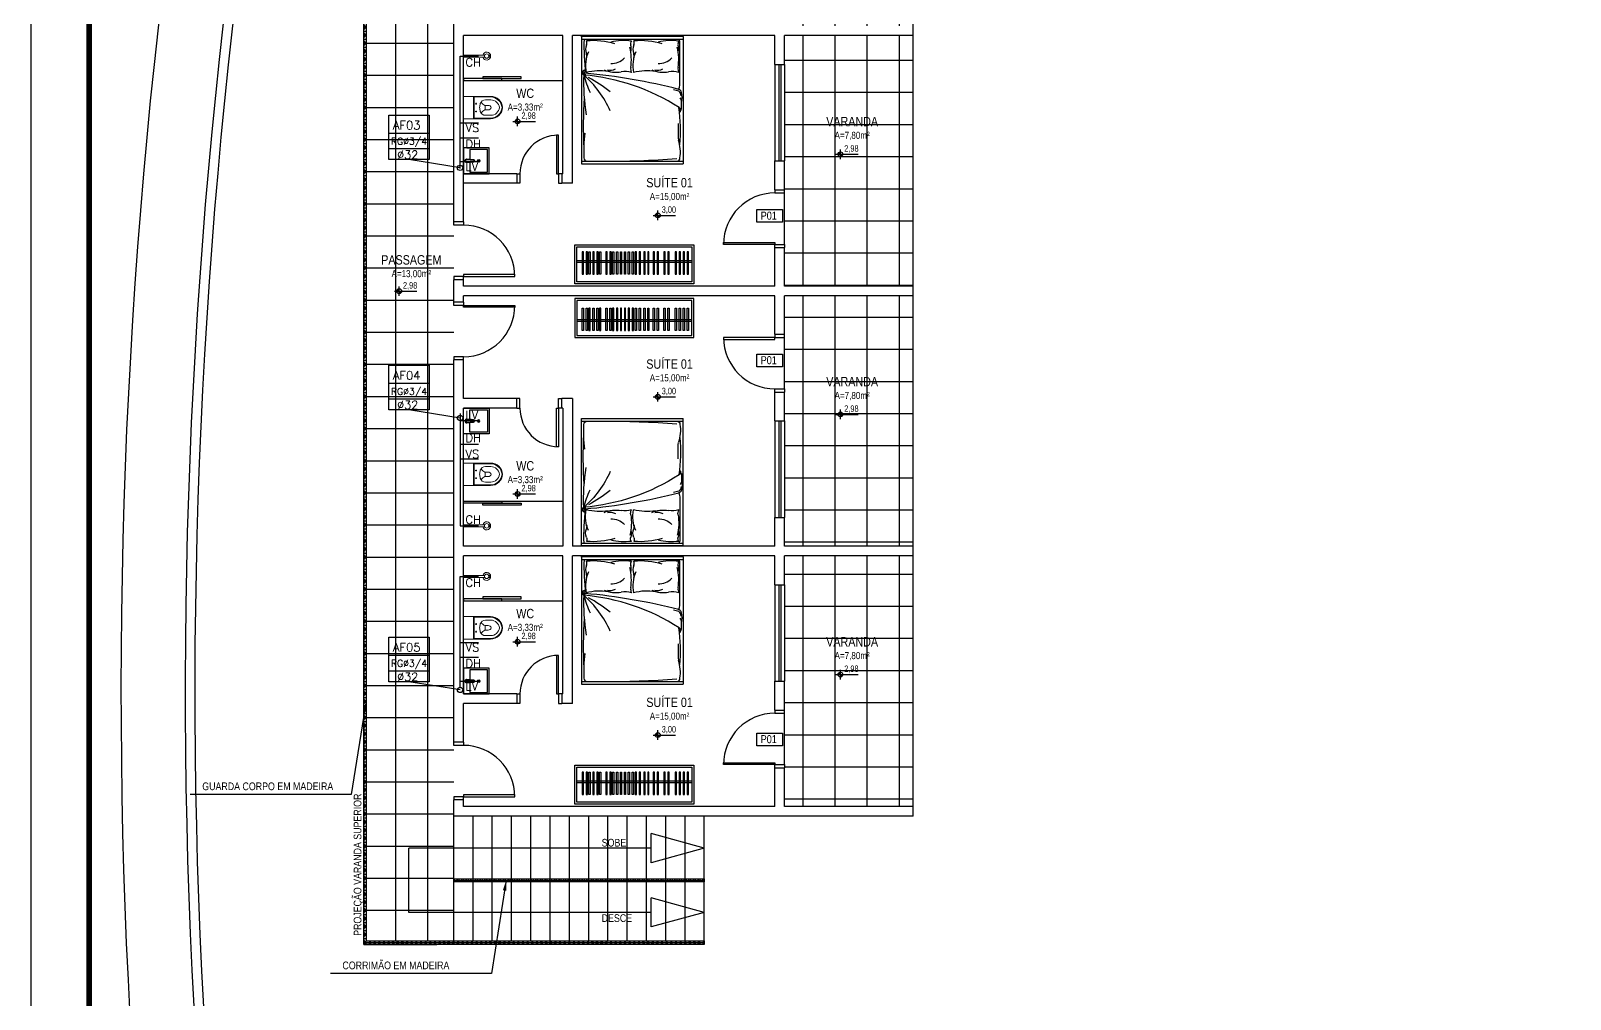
# Model space of a CAD drawing. Header units: millimetres. Extents: x 4156 to 4603, y 996 to 1078.
# Drawn here: x 4306.19 to 4332.55, y 1041.47 to 1058.05 of the extents above; entities that cross this region are included whole.
import ezdxf
from ezdxf.enums import TextEntityAlignment as Align

# ---------------------------------------------------------------- set-up
doc = ezdxf.new("R2010")
doc.units = ezdxf.units.MM
doc.header["$LTSCALE"] = 20
for name, pattern in [('DASHDOT', [1, 0.5, -0.25, 0, -0.25]), ('HIDDEN', [0.375, 0.25, -0.125]), ('HIDDEN2', [0.1875, 0.125, -0.0625])]:
    doc.linetypes.add(name, pattern=pattern)
for name, color, linetype in [('-HIDRO', 8, 'Continuous'), ('AF', 5, 'Continuous'), ('ARREDI_attrezzature', 175, 'Continuous'), ('COTA', 7, 'Continuous'), ('E-txt-g', 3, 'Continuous'), ('MOB', 251, 'Continuous'), ('P2', 1, 'Continuous'), ('Prumadas_L', 1, 'Continuous'), ('Prumadas_Q', 3, 'Continuous'), ('Prumadas_T', 2, 'Continuous')]:
    doc.layers.add(name, color=color, linetype=linetype)
doc.layers.add('E-Lay-9', color=9, linetype='Continuous', lineweight=9)
doc.layers.add('E-Txt-W', color=7, linetype='Continuous', lineweight=20)
doc.styles.add('F2', font='ARIALN.TTF')
doc.styles.add('REG60', font='romans.shx', dxfattribs={"width": 0.8, "height": 0.15})
doc.styles.add('REG80', font='romans.shx', dxfattribs={"width": 0.8, "height": 0.2})
doc.styles.add('ROMANS', font='romans__.ttf', dxfattribs={"height": 0.1})
doc.styles.get("Standard").update_dxf_attribs({"font": 'arial.ttf'})
doc.dimstyles.get("Standard").update_dxf_attribs({"dimtxt": 0.18, "dimasz": 0.18, "dimexe": 0.18, "dimexo": 0.0625, "dimgap": 0.09, "dimtad": 0, "dimtih": 1, "dimtoh": 1, "dimdec": 4, "dimzin": 0, "dimdsep": 46, "dimtxsty": 'Standard', "dimcen": 0.09, "dimadec": 0, "dimazin": 0, "dimtfac": 1, "dimtdec": 4, "dimtofl": 0, "dimtmove": 0, "dimatfit": 3, "dimfxl": 1, "dimtolj": 1, "dimtzin": 0, "dimarcsym": 0})
pattern_1 = [(0, (1842.39324, 700.33921), (0, 0.06875), []), (60, (1842.39324, 700.33921), (-0.0595392465, 0.034375), []), (120, (1842.39324, 700.33921), (-0.0595392465, -0.034375), [])]

# ---------------------------------------------------------------- blocks, each defined once
blk = doc.blocks.new('TXT-AMB75')
at = {"layer": 'E-txt-g', "style": 'REG80', "width": 0.8, "flags": 8}
blk.add_attdef('TXT', text='', height=0.2, dxfattribs=at).set_placement((0.005, 0.296), align=Align.CENTER)
at = {"layer": 'E-Txt-W', "style": 'REG60', "width": 0.8, "flags": 8}
blk.add_attdef('TXT', text='', height=0.15, dxfattribs=at).set_placement((0.005, 0.027), align=Align.CENTER)
blk = doc.blocks.new('NV')
at = {"color": 4, "linetype": 'ByBlock', "ltscale": 0.5}
for p, q in [((-1.414, -0.142), (-1.414, 0.107)), ((-1.539, -0.018), (-0.953, -0.018))]:
    blk.add_line(p, q, dxfattribs=at)
at = {"color": 4, "ltscale": 2.5}
blk.add_circle((-1.414, -0.018), 0.0622, dxfattribs=at)
at = {"color": 4}
for points in [[(-1.414, -0.018), (-1.458, 0.026), (-1.476, -0.018), (-1.472, 0.006)], [(-1.414, -0.018), (-1.414, 0.045), (-1.458, 0.026), (-1.438, 0.04)], [(-1.414, -0.018), (-1.352, -0.018), (-1.37, -0.062), (-1.357, -0.041)], [(-1.414, -0.018), (-1.37, -0.062), (-1.414, -0.08), (-1.39, -0.075)]]:
    blk.add_solid(points, dxfattribs=at)
at = {"layer": 'E-Txt-W', "color": 4, "ltscale": 2.5, "style": 'F2'}
blk.add_attdef('COTAPISO', (-1.306, 0.073), '', height=0.15, dxfattribs=at)
blk = doc.blocks.new('vaso-s')
at = {"layer": 'E-Lay-9', "color": 8}
for p, q in [((0, 0.17), (0, 0)), ((0.426, 0.175), (0.005, 0.175)), ((0.16, 0.17), (0.16, 0.17)), ((0.16, 0.17), (0.16, 0)), ((0.426, 0.165), (0.165, 0.165)), ((0.17, 0), (0.17, 0.16)), ((0.213, 0.06), (0.189, 0.06)), ((0.201, 0.048), (0.201, 0.072)), ((0.341, 0.035), (0.341, 0)), ((0.391, 0.035), (0.341, 0.035)), ((0.431, 0.12), (0.346, 0.12)), ((0, -0.17), (0, 0)), ((0.426, -0.175), (0.005, -0.175)), ((0.16, -0.17), (0.16, 0)), ((0.16, -0.17), (0.16, -0.17)), ((0.426, -0.165), (0.165, -0.165)), ((0.17, 0), (0.17, -0.16)), ((0.213, -0.06), (0.189, -0.06)), ((0.201, -0.048), (0.201, -0.072)), ((0.341, -0.035), (0.341, 0)), ((0.391, -0.035), (0.341, -0.035)), ((0.431, -0.12), (0.346, -0.12))]:
    blk.add_line(p, q, dxfattribs=at)
for centre in [(0.201, 0.06), (0.201, -0.06)]:
    blk.add_circle(centre, 0.005, dxfattribs=at)
for centre, radius, start, end in [((0.005, 0.17), 0.005, 90, 180), ((0.155, 0.17), 0.005, 0, 90), ((0.165, 0.17), 0.00495, 180, 270), ((0.165, 0.16), 0.00495, 0, 90), ((0.518, -0.015), 0.262, 163.0355, 176.7233), ((0.346, 0.038), 0.0825, 90, 163.0355), ((0.375, 0.136), 0.107, 206.9395, 250.9647), ((0.391, -0.015), 0.05, 17.4576, 90), ((0.426, -0.015), 0.19, 4.5281, 90), ((0.426, -0.015), 0.18, 4.7802, 90), ((0.431, -0.015), 0.135, 6.3794, 90), ((0.005, -0.17), 0.005, 180, 270), ((0.155, -0.17), 0.005, 270, 0), ((0.165, -0.17), 0.00495, 90, 180), ((0.165, -0.16), 0.00495, 270, 0), ((0.518, 0.015), 0.262, 183.2767, 196.9645), ((0.346, -0.038), 0.0825, 196.9645, 270), ((0.375, -0.136), 0.107, 109.0353, 153.0605), ((0.391, 0.015), 0.05, 270, 342.5424), ((0.426, 0.015), 0.19, 270, 355.4719), ((0.426, 0.015), 0.18, 270, 355.2198), ((0.431, 0.015), 0.135, 270, 353.6206)]:
    blk.add_arc(centre, radius, start, end, dxfattribs=at)
blk = doc.blocks.new('Chuveiro')
at = {"layer": 'E-Lay-9', "color": 8}
for p, q in [((-0.031, 0.016), (-0.36, 0.016)), ((0.051, 0.016), (0.031, 0.016)), ((0.051, 0.016), (0.051, -0.016)), ((-0.031, -0.016), (-0.36, -0.016)), ((0.051, -0.016), (0.031, -0.016))]:
    blk.add_line(p, q, dxfattribs=at)
blk.add_circle((0, 0), 0.0348, dxfattribs=at)
for centre, radius, start, end in [((0, 0), 0.0624, 194.4775, 165.5225), ((0.009, 0), 0.0444, 339.4266, 20.5734)]:
    blk.add_arc(centre, radius, start, end, dxfattribs=at)
blk = doc.blocks.new('CUBA QUADRADA-flat-4-flat-1')
at = {"layer": 'MOB'}
blk.add_lwpolyline([(0, -0.2), (0.4, -0.2), (0.4, 0.2), (0, 0.2)], close=True, dxfattribs=at)
for points in [[(0.155, -0.02), (0.055, -0.03, -1), (0.055, 0.03), (0.155, 0.02, -1)], [(0.155, -0.01), (0.055, -0.02, -1), (0.055, 0.02), (0.155, 0.01, -1)]]:
    blk.add_lwpolyline(points, format="xyb", close=True, dxfattribs=at)
blk.add_lwpolyline([(0.1, -0.025), (0.1, -0.175), (0.375, -0.175), (0.375, 0.175), (0.1, 0.175), (0.1, 0.025)], dxfattribs=at)
for radius in [0.02, 0.0125]:
    blk.add_circle((0.238, 0), radius, dxfattribs=at)
blk = doc.blocks.new('cama')
at = {"layer": 'ARREDI_attrezzature', "color": 8}
for p, q in [((0.866, 1.046), (-0.717, 1.046)), ((-0.717, 1.046), (-0.717, -0.936)), ((-0.717, 1.003), (0.866, 1.003)), ((0.816, 0.355), (0.816, 0.964)), ((0.866, 1.046), (0.866, -0.936)), ((0.841, -0.062), (0.841, 0.035)), ((0.838, -0.079), (0.816, -0.138)), ((-0.717, -0.893), (0.866, -0.893)), ((-0.717, -0.936), (0.866, -0.936))]:
    blk.add_line(p, q, dxfattribs=at)
for centre, radius, start, end in [((2.638, 0.909), 3.316, 178.3703, 187.5322), ((-0.714, 0.948), 0.0814, 335.7877, 21.7124), ((-0.533, -0.18), 1.162, 73.2017, 95.199), ((-0.053, 0.101), 0.883, 82.5099, 103.5732), ((0.126, 0.931), 0.0789, 144.3788, 195.1988), ((0.023, 0.948), 0.0814, 335.7877, 21.7124), ((0.204, -0.18), 1.162, 73.2017, 95.199), ((0.684, 0.101), 0.883, 82.5099, 103.5732), ((0.864, 0.931), 0.0789, 144.3788, 195.1988), ((0.767, 0.964), 0.0494, 360, 53.1301), ((-0.15, 0.598), 0.504, 155.118, 192.9862), ((-0.487, 0.846), 0.167, 155.7877, 202.8808), ((-0.719, 0.748), 0.0848, 339.0161, 22.8808), ((-0.698, 0.692), 0.758, 350.3711, 14.26), ((-0.161, 0.853), 0.218, 347.312, 15.1988), ((0.25, 0.846), 0.167, 155.7877, 202.8808), ((0.587, 0.598), 0.504, 155.118, 192.9862), ((0.018, 0.748), 0.0848, 339.0161, 22.8808), ((0.04, 0.692), 0.758, 350.3711, 14.26), ((0.577, 0.853), 0.218, 347.312, 15.1988), ((-0.662, 0.484), 0.0409, 81.6091, 243.9382), ((-0.659, 0.496), 0.0206, 81.2915, 258.1256), ((-0.438, -0.252), 0.765, 79.7638, 105.4497), ((-0.185, 0.936), 0.446, 246.6878, 281.1217), ((-0.264, 0.69), 0.167, 254.1407, 297.6985), ((-0.251, 0.918), 0.291, 267.8295, 315.0098), ((-0.042, 0.158), 0.345, 72.3598, 99.3926), ((0.175, 0.544), 0.127, 170.3711, 206.9649), ((0.299, -0.252), 0.765, 79.7638, 105.4497), ((0.553, 0.936), 0.446, 246.6878, 281.1217), ((0.473, 0.69), 0.167, 254.1407, 297.6985), ((0.486, 0.918), 0.291, 267.8295, 315.0098), ((0.695, 0.158), 0.345, 72.3598, 99.3926), ((0.913, 0.544), 0.127, 170.3711, 206.9649), ((-0.65, 0.494), 0.0409, 202.6052, 274.4989), ((2.279, 0.318), 2.962, 177.4941, 189.5094), ((-1.784, -0.799), 1.665, 24.3833, 48.4532), ((-0.948, -2.764), 3.222, 57.0954, 85.2363), ((0.652, 0.784), 1.374, 194.1894, 206.3096), ((-1.523, -8.875), 9.391, 75.6716, 84.7419), ((-1.581, -1.432), 2.082, 51.0376, 62.0856), ((0.189, 0.364), 0.628, 347.089, 359.2313), ((5.77, -0.354), 6.458, 176.0268, 182.9761), ((0.701, -0.017), 0.232, 65.0339, 86.464), ((0.774, 0.16), 0.0692, 12.8827, 78.3869), ((0.735, 0.116), 0.1, 4.6849, 50.5984), ((0.735, 0.028), 0.107, 356.6017, 37.7302), ((0.499, 0.097), 0.351, 346.9286, 12.8827), ((-2.114, -0.42), 2.938, 355.67, 7.068), ((0.777, -0.101), 0.0494, 339.7541, 59.4872), ((0.792, -0.062), 0.0494, 339.7541, 360), ((0.792, -0.062), 0.0494, 339.7541, 360), ((1.493, -0.726), 2.174, 172.9481, 183.1174), ((2.656, -0.41), 1.869, 176.8413, 184.7569), ((0.205, -0.754), 0.618, 351.6155, 17.787), ((-0.628, -0.844), 0.0494, 180, 270), ((-0.225, 10.54), 11.434, 269.1087, 274.9762), ((0.767, -0.844), 0.0494, 270, 360)]:
    blk.add_arc(centre, radius, start, end, dxfattribs=at)
at = {"layer": 'COTA', "color": 8, "linetype": 'Continuous'}
blk.add_line((0.874, 1.046), (-0.726, 1.046), dxfattribs=at)

msp = doc.modelspace()

# ---------------------------------------------------------------- hatches: boundary and pattern name
at = {"layer": '-HIDRO'}
h = msp.add_hatch(dxfattribs=at)
h.set_pattern_fill('NET3', color=256, scale=0.55, style=0)
h.set_pattern_definition(pattern_1)
edge = h.paths.add_edge_path()
edge.add_line((4317.726, 1042.466), (4317.726, 1042.404))
edge.add_line((4317.726, 1042.404), (4311.896, 1042.404))
edge.add_line((4311.896, 1042.404), (4311.896, 1066.824))
edge.add_line((4311.896, 1066.824), (4313.436, 1066.824))
edge.add_line((4313.436, 1066.824), (4313.436, 1066.78))
edge.add_line((4313.436, 1066.78), (4311.938, 1066.78))
edge.add_line((4311.938, 1066.78), (4311.938, 1042.466))
edge.add_line((4311.938, 1042.466), (4317.726, 1042.466))
edge.add_line((4317.726, 1042.466), (4317.726, 1042.404))
h = msp.add_hatch(dxfattribs=at)
h.set_pattern_fill('ANSI37,_O', color=256, scale=4.4, angle=45)
h.set_pattern_definition([(90, (1842.39324, 700.3392), (-0.55, 2e-16), []), (180, (1842.39324, 700.3392), (-2e-16, -0.55), [])])
h.paths.add_polyline_path([(4313.436, 1042.466), (4311.938, 1042.466), (4311.938, 1066.78), (4313.436, 1066.78)])
h = msp.add_hatch(dxfattribs=at)
h.set_pattern_fill('ANSI37,_O', color=256, scale=4.4, angle=45)
h.set_pattern_definition([(90, (1978.61603, 654.3969), (-0.55, 3e-16), []), (180, (1978.61603, 654.3969), (-3e-16, -0.55), [])])
h.paths.add_polyline_path([(4321.301, 1049.059), (4319.101, 1049.059), (4319.101, 1044.769), (4321.301, 1044.769)])
h.paths.add_polyline_path([(4321.301, 1053.514), (4319.101, 1053.514), (4319.101, 1049.224), (4321.301, 1049.224)])
h.paths.add_polyline_path([(4321.301, 1057.969), (4319.101, 1057.969), (4319.101, 1053.679), (4321.301, 1053.679)])
h.paths.add_polyline_path([(4321.301, 1062.424), (4319.101, 1062.424), (4319.101, 1058.134), (4321.301, 1058.134)])
h.paths.add_polyline_path([(4321.301, 1066.879), (4319.156, 1066.879), (4319.101, 1066.879), (4319.101, 1062.589), (4321.301, 1062.589)])
h = msp.add_hatch(dxfattribs=at)
h.set_pattern_fill('NET3', color=256, scale=0.55, style=0)
h.set_pattern_definition(pattern_1)
h.paths.add_polyline_path([(4313.436, 1043.527), (4317.726, 1043.527), (4317.726, 1043.478), (4313.436, 1043.478)])

# ---------------------------------------------------------------- linework, layer by layer
for p, q in [((4321.301, 1044.604), (4321.301, 1067.044)), ((4318.936, 1057.474), (4319.101, 1057.474)), ((4318.936, 1057.474), (4318.936, 1055.824)), ((4319.101, 1057.474), (4319.101, 1055.824)), ((4313.601, 1057.199), (4315.306, 1057.199)), ((4318.936, 1055.329), (4318.936, 1055.824)), ((4318.936, 1055.824), (4319.101, 1055.824)), ((4319.101, 1055.329), (4319.101, 1055.824)), ((4314.514, 1055.604), (4313.601, 1055.604)), ((4314.514, 1055.604), (4314.514, 1055.439)), ((4315.306, 1055.604), (4315.284, 1055.604)), ((4315.284, 1055.604), (4315.284, 1055.439)), ((4314.514, 1055.439), (4313.601, 1055.439)), ((4315.471, 1055.439), (4315.284, 1055.439)), ((4318.936, 1055.329), (4319.101, 1055.329)), ((4319.101, 1054.394), (4319.101, 1055.274)), ((4313.601, 1054.779), (4313.436, 1054.779)), ((4313.601, 1053.789), (4313.436, 1053.789)), ((4313.601, 1053.404), (4313.436, 1053.404)), ((4318.936, 1052.854), (4319.101, 1052.854)), ((4319.101, 1051.919), (4319.101, 1052.799)), ((4313.601, 1052.414), (4313.436, 1052.414)), ((4315.306, 1051.589), (4315.284, 1051.589)), ((4318.936, 1051.369), (4318.936, 1049.719)), ((4319.101, 1051.369), (4319.101, 1049.719)), ((4313.601, 1049.994), (4315.306, 1049.994)), ((4318.936, 1048.564), (4319.101, 1048.564)), ((4318.936, 1048.564), (4318.936, 1046.914)), ((4319.101, 1048.564), (4319.101, 1046.914)), ((4313.601, 1048.289), (4315.306, 1048.289)), ((4314.514, 1046.694), (4314.514, 1046.529)), ((4315.306, 1046.694), (4315.284, 1046.694)), ((4319.101, 1045.484), (4319.101, 1046.364)), ((4313.601, 1045.869), (4313.436, 1045.869)), ((4313.601, 1044.879), (4313.436, 1044.879)), ((4313.436, 1043.502), (4317.726, 1043.504)), ((4317.726, 1042.404), (4313.436, 1042.404))]:
    msp.add_line(p, q, dxfattribs=at)
at = {"layer": '-HIDRO', "linetype": 'HIDDEN', "ltscale": 0.25}
for p, q in [((4311.896, 1066.824), (4311.896, 1042.404)), ((4311.896, 1042.404), (4313.436, 1042.404))]:
    msp.add_line(p, q, dxfattribs=at)
at = {"layer": '-HIDRO', "linetype": 'Continuous'}
for p, q in [((4313.436, 1054.779), (4313.436, 1060.774)), ((4313.601, 1054.779), (4313.601, 1057.969)), ((4315.306, 1057.969), (4313.601, 1057.969)), ((4315.306, 1055.604), (4315.306, 1057.969)), ((4318.936, 1057.969), (4315.471, 1057.969)), ((4315.471, 1055.439), (4315.471, 1057.969)), ((4318.936, 1057.474), (4318.936, 1057.969)), ((4319.101, 1057.474), (4319.101, 1057.969)), ((4321.301, 1057.969), (4319.101, 1057.969)), ((4313.601, 1057.199), (4315.306, 1057.199)), ((4318.936, 1053.679), (4318.936, 1054.339)), ((4318.936, 1054.339), (4319.101, 1054.339)), ((4319.101, 1053.679), (4319.101, 1054.339)), ((4313.436, 1053.404), (4313.436, 1053.789)), ((4313.601, 1053.679), (4313.601, 1053.789)), ((4318.936, 1053.679), (4313.601, 1053.679)), ((4313.601, 1053.404), (4313.601, 1053.514)), ((4318.936, 1053.514), (4313.601, 1053.514)), ((4318.936, 1052.854), (4318.936, 1053.514)), ((4321.301, 1053.679), (4319.101, 1053.679)), ((4319.101, 1052.854), (4319.101, 1053.514)), ((4321.301, 1053.514), (4319.101, 1053.514)), ((4313.436, 1045.869), (4313.436, 1052.414)), ((4313.601, 1051.754), (4313.601, 1052.414)), ((4314.514, 1051.754), (4313.601, 1051.754)), ((4314.514, 1051.589), (4314.514, 1051.754)), ((4315.471, 1051.754), (4315.284, 1051.754)), ((4315.284, 1051.589), (4315.284, 1051.754)), ((4315.471, 1051.754), (4315.471, 1049.224)), ((4318.936, 1051.369), (4318.936, 1051.864)), ((4318.936, 1051.864), (4319.101, 1051.864)), ((4319.101, 1051.369), (4319.101, 1051.864)), ((4313.601, 1049.224), (4313.601, 1051.589)), ((4314.514, 1051.589), (4313.601, 1051.589)), ((4315.306, 1051.589), (4315.306, 1049.224)), ((4318.936, 1051.369), (4319.101, 1051.369)), ((4313.601, 1049.994), (4315.306, 1049.994)), ((4318.936, 1049.224), (4318.936, 1049.719)), ((4318.936, 1049.719), (4319.101, 1049.719)), ((4319.101, 1049.224), (4319.101, 1049.719)), ((4315.306, 1049.224), (4313.601, 1049.224)), ((4313.601, 1046.694), (4313.601, 1049.059)), ((4315.306, 1049.059), (4313.601, 1049.059)), ((4315.306, 1046.694), (4315.306, 1049.059)), ((4318.936, 1049.224), (4315.471, 1049.224)), ((4318.936, 1049.059), (4315.471, 1049.059)), ((4315.471, 1046.529), (4315.471, 1049.059)), ((4318.936, 1048.564), (4318.936, 1049.059)), ((4321.301, 1049.224), (4319.101, 1049.224)), ((4319.101, 1048.564), (4319.101, 1049.059)), ((4321.301, 1049.059), (4319.101, 1049.059)), ((4313.601, 1048.289), (4315.306, 1048.289)), ((4318.936, 1046.419), (4318.936, 1046.914)), ((4318.936, 1046.914), (4319.101, 1046.914)), ((4319.101, 1046.419), (4319.101, 1046.914)), ((4314.514, 1046.694), (4313.601, 1046.694)), ((4315.284, 1046.694), (4315.284, 1046.529)), ((4313.601, 1045.869), (4313.601, 1046.529)), ((4314.514, 1046.529), (4313.601, 1046.529)), ((4315.471, 1046.529), (4315.284, 1046.529)), ((4318.936, 1046.419), (4319.101, 1046.419)), ((4318.936, 1044.769), (4318.936, 1045.429)), ((4318.936, 1045.429), (4319.101, 1045.429)), ((4319.101, 1044.769), (4319.101, 1045.429)), ((4313.436, 1044.604), (4313.436, 1044.879)), ((4313.601, 1044.769), (4313.601, 1044.879)), ((4318.936, 1044.769), (4313.601, 1044.769)), ((4321.301, 1044.769), (4319.101, 1044.769)), ((4321.301, 1044.604), (4313.436, 1044.604)), ((4313.436, 1043.504), (4313.436, 1044.604)), ((4313.766, 1043.504), (4313.766, 1044.604)), ((4314.096, 1043.504), (4314.096, 1044.604)), ((4314.426, 1043.504), (4314.426, 1044.604)), ((4317.726, 1044.054), (4316.814, 1044.303)), ((4316.814, 1043.804), (4316.814, 1044.303)), ((4317.726, 1044.054), (4316.814, 1043.804)), ((4313.436, 1042.466), (4313.436, 1043.504)), ((4313.766, 1042.466), (4313.766, 1043.504)), ((4314.096, 1042.466), (4314.096, 1043.504)), ((4314.426, 1042.466), (4314.426, 1043.504)), ((4317.726, 1042.954), (4316.814, 1043.203)), ((4316.814, 1042.704), (4316.814, 1043.203)), ((4317.726, 1042.954), (4316.814, 1042.704))]:
    msp.add_line(p, q, dxfattribs=at)
at = {"layer": '-HIDRO', "linetype": 'HIDDEN'}
for p, q in [((4319.002, 1057.474), (4319.002, 1055.824)), ((4319.035, 1057.474), (4319.035, 1055.824)), ((4319.002, 1051.369), (4319.002, 1049.719)), ((4319.035, 1051.369), (4319.035, 1049.719)), ((4319.002, 1048.564), (4319.002, 1046.914)), ((4319.035, 1048.564), (4319.035, 1046.914))]:
    msp.add_line(p, q, dxfattribs=at)
at = {"layer": '-HIDRO', "ltscale": 0.5}
for p, q in [((4317.512, 1054.111), (4315.543, 1054.111)), ((4317.512, 1054.083), (4315.543, 1054.083)), ((4317.512, 1053.1), (4315.543, 1053.1)), ((4317.512, 1053.073), (4315.543, 1053.073)), ((4317.512, 1045.201), (4315.543, 1045.201)), ((4317.512, 1045.173), (4315.543, 1045.173))]:
    msp.add_line(p, q, dxfattribs=at)
at = {"layer": '-HIDRO', "linetype": 'HIDDEN2'}
for p, q in [((4314.756, 1043.504), (4314.756, 1044.604)), ((4315.086, 1043.504), (4315.086, 1044.604)), ((4315.416, 1043.504), (4315.416, 1044.604)), ((4315.746, 1043.504), (4315.746, 1044.604)), ((4316.076, 1043.504), (4316.076, 1044.604)), ((4316.406, 1043.504), (4316.406, 1044.604)), ((4316.736, 1043.504), (4316.736, 1044.604)), ((4317.066, 1043.504), (4317.066, 1044.604)), ((4317.396, 1043.504), (4317.396, 1044.604)), ((4317.726, 1043.441), (4317.726, 1044.604)), ((4314.756, 1042.466), (4314.756, 1043.504)), ((4315.086, 1042.466), (4315.086, 1043.504)), ((4315.416, 1042.466), (4315.416, 1043.504)), ((4315.746, 1042.466), (4315.746, 1043.504)), ((4316.076, 1042.466), (4316.076, 1043.504)), ((4316.406, 1042.466), (4316.406, 1043.504)), ((4316.736, 1042.466), (4316.736, 1043.504)), ((4317.066, 1042.466), (4317.066, 1043.504)), ((4317.396, 1042.466), (4317.396, 1043.504)), ((4317.726, 1042.404), (4317.726, 1043.504))]:
    msp.add_line(p, q, dxfattribs=at)
at = {"layer": '-HIDRO', "linetype": 'DASHDOT'}
for p, q in [((4316.814, 1044.054), (4312.666, 1044.054)), ((4312.666, 1042.954), (4312.666, 1044.054)), ((4316.814, 1042.954), (4312.666, 1042.954))]:
    msp.add_line(p, q, dxfattribs=at)
at = {"layer": '-HIDRO'}
for points in [[(4311.004, 1072.319, 0.099318), (4308.755, 1032.397, 0.188246), (4332.541, 999.889)], [(4312.141, 1072.319, 0.099873), (4309.835, 1032.617, 0.183533), (4332.356, 1001.32)], [(4312.267, 1072.154, 0.099477), (4309.996, 1032.65, 0.184298), (4332.601, 1001.353)]]:
    msp.add_lwpolyline(points, format="xyb", dxfattribs=at)
for points in [[(4317.726, 1042.466), (4317.726, 1042.404), (4311.896, 1042.404), (4311.896, 1066.824), (4313.436, 1066.824), (4313.436, 1066.78), (4311.938, 1066.78), (4311.938, 1042.466), (4317.726, 1042.466), (4317.726, 1042.404)], [(4314.514, 1055.604), (4314.569, 1055.604), (4314.569, 1055.439), (4314.514, 1055.439)], [(4315.284, 1055.604), (4315.229, 1055.604), (4315.229, 1055.439), (4315.284, 1055.439)], [(4318.936, 1055.329), (4318.936, 1055.274), (4319.101, 1055.274), (4319.101, 1055.329)], [(4313.601, 1054.779), (4313.601, 1054.724), (4313.436, 1054.724), (4313.436, 1054.779)], [(4318.936, 1054.339), (4318.936, 1054.394), (4319.101, 1054.394), (4319.101, 1054.339)], [(4313.601, 1053.789), (4313.601, 1053.844), (4313.436, 1053.844), (4313.436, 1053.789)], [(4313.601, 1053.404), (4313.601, 1053.349), (4313.436, 1053.349), (4313.436, 1053.404)], [(4318.936, 1052.854), (4318.936, 1052.799), (4319.101, 1052.799), (4319.101, 1052.854)], [(4313.601, 1052.414), (4313.601, 1052.469), (4313.436, 1052.469), (4313.436, 1052.414)], [(4318.936, 1051.864), (4318.936, 1051.919), (4319.101, 1051.919), (4319.101, 1051.864)], [(4314.514, 1051.589), (4314.569, 1051.589), (4314.569, 1051.754), (4314.514, 1051.754)], [(4315.284, 1051.589), (4315.229, 1051.589), (4315.229, 1051.754), (4315.284, 1051.754)], [(4314.514, 1046.694), (4314.569, 1046.694), (4314.569, 1046.529), (4314.514, 1046.529)], [(4315.284, 1046.694), (4315.229, 1046.694), (4315.229, 1046.529), (4315.284, 1046.529)], [(4318.936, 1046.419), (4318.936, 1046.364), (4319.101, 1046.364), (4319.101, 1046.419)], [(4313.601, 1045.869), (4313.601, 1045.814), (4313.436, 1045.814), (4313.436, 1045.869)], [(4318.936, 1045.429), (4318.936, 1045.484), (4319.101, 1045.484), (4319.101, 1045.429)], [(4313.601, 1044.879), (4313.601, 1044.934), (4313.436, 1044.934), (4313.436, 1044.879)]]:
    msp.add_lwpolyline(points, dxfattribs=at)
for points in [[(4313.601, 1057.199), (4314.261, 1057.199), (4314.261, 1057.232), (4313.601, 1057.232)], [(4313.931, 1057.232), (4314.591, 1057.232), (4314.591, 1057.265), (4313.931, 1057.265)], [(4315.229, 1055.604), (4315.229, 1056.264), (4315.196, 1056.264), (4315.196, 1055.604)], [(4318.627, 1054.988), (4319.067, 1054.988), (4319.067, 1054.774), (4318.627, 1054.774)], [(4317.545, 1053.718), (4315.51, 1053.718), (4315.51, 1054.383), (4317.545, 1054.383)], [(4317.512, 1053.751), (4315.543, 1053.751), (4315.543, 1054.35), (4317.512, 1054.35)], [(4318.936, 1054.394), (4318.056, 1054.394), (4318.056, 1054.427), (4318.936, 1054.427)], [(4313.601, 1053.844), (4314.481, 1053.844), (4314.481, 1053.877), (4313.601, 1053.877)], [(4317.545, 1053.465), (4315.51, 1053.465), (4315.51, 1052.801), (4317.545, 1052.801)], [(4313.601, 1053.349), (4314.481, 1053.349), (4314.481, 1053.316), (4313.601, 1053.316)], [(4317.512, 1053.432), (4315.543, 1053.432), (4315.543, 1052.834), (4317.512, 1052.834)], [(4318.936, 1052.799), (4318.056, 1052.799), (4318.056, 1052.766), (4318.936, 1052.766)], [(4318.627, 1052.513), (4319.067, 1052.513), (4319.067, 1052.299), (4318.627, 1052.299)], [(4315.229, 1051.589), (4315.229, 1050.929), (4315.196, 1050.929), (4315.196, 1051.589)], [(4313.601, 1049.994), (4314.261, 1049.994), (4314.261, 1049.961), (4313.601, 1049.961)], [(4313.931, 1049.961), (4314.591, 1049.961), (4314.591, 1049.928), (4313.931, 1049.928)], [(4313.601, 1048.289), (4314.261, 1048.289), (4314.261, 1048.322), (4313.601, 1048.322)], [(4313.931, 1048.322), (4314.591, 1048.322), (4314.591, 1048.355), (4313.931, 1048.355)], [(4315.229, 1046.694), (4315.229, 1047.354), (4315.196, 1047.354), (4315.196, 1046.694)], [(4318.627, 1046.023), (4319.067, 1046.023), (4319.067, 1045.809), (4318.627, 1045.809)], [(4317.545, 1044.808), (4315.51, 1044.808), (4315.51, 1045.473), (4317.545, 1045.473)], [(4317.512, 1044.841), (4315.543, 1044.841), (4315.543, 1045.44), (4317.512, 1045.44)], [(4318.936, 1045.484), (4318.056, 1045.484), (4318.056, 1045.517), (4318.936, 1045.517)], [(4313.601, 1044.934), (4314.481, 1044.934), (4314.481, 1044.967), (4313.601, 1044.967)], [(4313.436, 1043.527), (4317.726, 1043.527), (4317.726, 1043.478), (4313.436, 1043.478)]]:
    msp.add_lwpolyline(points, close=True, dxfattribs=at)
at = {"layer": '-HIDRO', "ltscale": 0.5}
for points in [[(4315.636, 1053.883), (4315.658, 1053.883), (4315.658, 1054.268), (4315.636, 1054.268)], [(4315.703, 1053.883), (4315.725, 1053.883), (4315.725, 1054.268), (4315.703, 1054.268)], [(4315.771, 1053.883), (4315.749, 1053.883), (4315.749, 1054.268), (4315.771, 1054.268)], [(4315.82, 1053.883), (4315.842, 1053.883), (4315.842, 1054.268), (4315.82, 1054.268)], [(4315.888, 1053.883), (4315.91, 1053.883), (4315.91, 1054.268), (4315.888, 1054.268)], [(4315.955, 1053.883), (4315.933, 1053.883), (4315.933, 1054.268), (4315.955, 1054.268)], [(4316.041, 1053.883), (4316.063, 1053.883), (4316.063, 1054.268), (4316.041, 1054.268)], [(4316.109, 1053.883), (4316.131, 1053.883), (4316.131, 1054.268), (4316.109, 1054.268)], [(4316.176, 1053.883), (4316.154, 1053.883), (4316.154, 1054.268), (4316.176, 1054.268)], [(4316.243, 1053.883), (4316.221, 1053.883), (4316.221, 1054.268), (4316.243, 1054.268)], [(4316.311, 1053.883), (4316.289, 1053.883), (4316.289, 1054.268), (4316.311, 1054.268)], [(4316.379, 1053.883), (4316.357, 1053.883), (4316.357, 1054.268), (4316.379, 1054.268)], [(4316.447, 1053.883), (4316.425, 1053.883), (4316.425, 1054.268), (4316.447, 1054.268)], [(4316.514, 1053.883), (4316.492, 1053.883), (4316.492, 1054.268), (4316.514, 1054.268)], [(4316.541, 1053.883), (4316.563, 1053.883), (4316.563, 1054.268), (4316.541, 1054.268)], [(4316.609, 1053.883), (4316.631, 1053.883), (4316.631, 1054.268), (4316.609, 1054.268)], [(4316.689, 1053.883), (4316.711, 1053.883), (4316.711, 1054.268), (4316.689, 1054.268)], [(4316.757, 1053.883), (4316.779, 1053.883), (4316.779, 1054.268), (4316.757, 1054.268)], [(4316.85, 1053.883), (4316.872, 1053.883), (4316.872, 1054.268), (4316.85, 1054.268)], [(4316.917, 1053.883), (4316.939, 1053.883), (4316.939, 1054.268), (4316.917, 1054.268)], [(4317.034, 1053.883), (4317.056, 1053.883), (4317.056, 1054.268), (4317.034, 1054.268)], [(4317.102, 1053.883), (4317.124, 1053.883), (4317.124, 1054.268), (4317.102, 1054.268)], [(4317.227, 1053.883), (4317.249, 1053.883), (4317.249, 1054.268), (4317.227, 1054.268)], [(4317.295, 1053.883), (4317.317, 1053.883), (4317.317, 1054.268), (4317.295, 1054.268)], [(4317.366, 1053.883), (4317.388, 1053.883), (4317.388, 1054.268), (4317.366, 1054.268)], [(4317.434, 1053.883), (4317.456, 1053.883), (4317.456, 1054.268), (4317.434, 1054.268)], [(4315.636, 1053.301), (4315.658, 1053.301), (4315.658, 1052.916), (4315.636, 1052.916)], [(4315.703, 1053.301), (4315.725, 1053.301), (4315.725, 1052.916), (4315.703, 1052.916)], [(4315.771, 1053.301), (4315.749, 1053.301), (4315.749, 1052.916), (4315.771, 1052.916)], [(4315.82, 1053.301), (4315.842, 1053.301), (4315.842, 1052.916), (4315.82, 1052.916)], [(4315.888, 1053.301), (4315.91, 1053.301), (4315.91, 1052.916), (4315.888, 1052.916)], [(4315.955, 1053.301), (4315.933, 1053.301), (4315.933, 1052.916), (4315.955, 1052.916)], [(4316.041, 1053.301), (4316.063, 1053.301), (4316.063, 1052.916), (4316.041, 1052.916)], [(4316.109, 1053.301), (4316.131, 1053.301), (4316.131, 1052.916), (4316.109, 1052.916)], [(4316.176, 1053.301), (4316.154, 1053.301), (4316.154, 1052.916), (4316.176, 1052.916)], [(4316.243, 1053.301), (4316.221, 1053.301), (4316.221, 1052.916), (4316.243, 1052.916)], [(4316.311, 1053.301), (4316.289, 1053.301), (4316.289, 1052.916), (4316.311, 1052.916)], [(4316.379, 1053.301), (4316.357, 1053.301), (4316.357, 1052.916), (4316.379, 1052.916)], [(4316.447, 1053.301), (4316.425, 1053.301), (4316.425, 1052.916), (4316.447, 1052.916)], [(4316.514, 1053.301), (4316.492, 1053.301), (4316.492, 1052.916), (4316.514, 1052.916)], [(4316.541, 1053.301), (4316.563, 1053.301), (4316.563, 1052.916), (4316.541, 1052.916)], [(4316.609, 1053.301), (4316.631, 1053.301), (4316.631, 1052.916), (4316.609, 1052.916)], [(4316.689, 1053.301), (4316.711, 1053.301), (4316.711, 1052.916), (4316.689, 1052.916)], [(4316.757, 1053.301), (4316.779, 1053.301), (4316.779, 1052.916), (4316.757, 1052.916)], [(4316.85, 1053.301), (4316.872, 1053.301), (4316.872, 1052.916), (4316.85, 1052.916)], [(4316.917, 1053.301), (4316.939, 1053.301), (4316.939, 1052.916), (4316.917, 1052.916)], [(4317.034, 1053.301), (4317.056, 1053.301), (4317.056, 1052.916), (4317.034, 1052.916)], [(4317.102, 1053.301), (4317.124, 1053.301), (4317.124, 1052.916), (4317.102, 1052.916)], [(4317.227, 1053.301), (4317.249, 1053.301), (4317.249, 1052.916), (4317.227, 1052.916)], [(4317.295, 1053.301), (4317.317, 1053.301), (4317.317, 1052.916), (4317.295, 1052.916)], [(4317.366, 1053.301), (4317.388, 1053.301), (4317.388, 1052.916), (4317.366, 1052.916)], [(4317.434, 1053.301), (4317.456, 1053.301), (4317.456, 1052.916), (4317.434, 1052.916)], [(4315.636, 1044.973), (4315.658, 1044.973), (4315.658, 1045.358), (4315.636, 1045.358)], [(4315.703, 1044.973), (4315.725, 1044.973), (4315.725, 1045.358), (4315.703, 1045.358)], [(4315.771, 1044.973), (4315.749, 1044.973), (4315.749, 1045.358), (4315.771, 1045.358)], [(4315.82, 1044.973), (4315.842, 1044.973), (4315.842, 1045.358), (4315.82, 1045.358)], [(4315.888, 1044.973), (4315.91, 1044.973), (4315.91, 1045.358), (4315.888, 1045.358)], [(4315.955, 1044.973), (4315.933, 1044.973), (4315.933, 1045.358), (4315.955, 1045.358)], [(4316.041, 1044.973), (4316.063, 1044.973), (4316.063, 1045.358), (4316.041, 1045.358)], [(4316.109, 1044.973), (4316.131, 1044.973), (4316.131, 1045.358), (4316.109, 1045.358)], [(4316.176, 1044.973), (4316.154, 1044.973), (4316.154, 1045.358), (4316.176, 1045.358)], [(4316.243, 1044.973), (4316.221, 1044.973), (4316.221, 1045.358), (4316.243, 1045.358)], [(4316.311, 1044.973), (4316.289, 1044.973), (4316.289, 1045.358), (4316.311, 1045.358)], [(4316.379, 1044.973), (4316.357, 1044.973), (4316.357, 1045.358), (4316.379, 1045.358)], [(4316.447, 1044.973), (4316.425, 1044.973), (4316.425, 1045.358), (4316.447, 1045.358)], [(4316.514, 1044.973), (4316.492, 1044.973), (4316.492, 1045.358), (4316.514, 1045.358)], [(4316.541, 1044.973), (4316.563, 1044.973), (4316.563, 1045.358), (4316.541, 1045.358)], [(4316.609, 1044.973), (4316.631, 1044.973), (4316.631, 1045.358), (4316.609, 1045.358)], [(4316.689, 1044.973), (4316.711, 1044.973), (4316.711, 1045.358), (4316.689, 1045.358)], [(4316.757, 1044.973), (4316.779, 1044.973), (4316.779, 1045.358), (4316.757, 1045.358)], [(4316.85, 1044.973), (4316.872, 1044.973), (4316.872, 1045.358), (4316.85, 1045.358)], [(4316.917, 1044.973), (4316.939, 1044.973), (4316.939, 1045.358), (4316.917, 1045.358)], [(4317.034, 1044.973), (4317.056, 1044.973), (4317.056, 1045.358), (4317.034, 1045.358)], [(4317.102, 1044.973), (4317.124, 1044.973), (4317.124, 1045.358), (4317.102, 1045.358)], [(4317.227, 1044.973), (4317.249, 1044.973), (4317.249, 1045.358), (4317.227, 1045.358)], [(4317.295, 1044.973), (4317.317, 1044.973), (4317.317, 1045.358), (4317.295, 1045.358)], [(4317.366, 1044.973), (4317.388, 1044.973), (4317.388, 1045.358), (4317.366, 1045.358)], [(4317.434, 1044.973), (4317.456, 1044.973), (4317.456, 1045.358), (4317.434, 1045.358)]]:
    msp.add_lwpolyline(points, close=True, dxfattribs=at)
at = {"layer": '-HIDRO'}
for centre, radius, start, end in [((4315.229, 1055.604), 0.66, 90, 180), ((4318.936, 1054.394), 0.88, 90, 180), ((4313.601, 1053.844), 0.88, 360, 90), ((4313.601, 1053.349), 0.88, 270, 0), ((4318.936, 1052.799), 0.88, 180, 270), ((4315.229, 1051.589), 0.66, 180, 270), ((4315.229, 1046.694), 0.66, 90, 180), ((4318.936, 1045.484), 0.88, 90, 180), ((4313.601, 1044.934), 0.88, 360, 90)]:
    msp.add_arc(centre, radius, start, end, dxfattribs=at)
at = {"layer": 'AF'}
for p, q in [((4313.544, 1055.693), (4313.544, 1057.618)), ((4313.544, 1057.618), (4313.861, 1057.618)), ((4313.544, 1056.473), (4313.861, 1056.473)), ((4313.544, 1056.219), (4313.861, 1056.219)), ((4313.544, 1055.813), (4313.861, 1055.813)), ((4313.544, 1051.5), (4313.544, 1049.574)), ((4313.544, 1051.38), (4313.861, 1051.38)), ((4313.544, 1050.973), (4313.861, 1050.973)), ((4313.544, 1050.719), (4313.861, 1050.719)), ((4313.544, 1049.574), (4313.861, 1049.574)), ((4313.544, 1046.796), (4313.544, 1048.708)), ((4313.544, 1048.708), (4313.861, 1048.708)), ((4313.544, 1047.577), (4313.861, 1047.577)), ((4313.544, 1047.323), (4313.861, 1047.323)), ((4313.544, 1046.916), (4313.861, 1046.916))]:
    msp.add_line(p, q, dxfattribs=at)
for centre in [(4313.544, 1055.704), (4313.544, 1051.42), (4313.544, 1046.763)]:
    msp.add_circle(centre, 0.0452, dxfattribs=at)
at = {"layer": 'P2'}
msp.add_lwpolyline([(4365.592, 996.216), (4365.592, 1077.816), (4306.192, 1077.816), (4306.192, 996.216)], close=True, dxfattribs=at)
at = {"layer": 'P2', "const_width": 0.1}
msp.add_lwpolyline([(4364.592, 997.216), (4364.592, 1076.816), (4307.192, 1076.816), (4307.192, 997.216)], close=True, dxfattribs=at)
at = {"layer": 'Prumadas_L'}
for p, q in [((4312.321, 1056.3, 3.614), (4313.015, 1056.3, 3.614)), ((4312.321, 1056.034, 3.614), (4313.015, 1056.034, 3.614)), ((4313.544, 1055.704), (4312.668, 1055.846, 3.614)), ((4312.321, 1052.016, 3.614), (4313.015, 1052.016, 3.614)), ((4312.321, 1051.75, 3.614), (4313.015, 1051.75, 3.614)), ((4313.544, 1051.42), (4312.668, 1051.562, 3.614)), ((4312.321, 1047.359, 3.614), (4313.015, 1047.359, 3.614)), ((4312.321, 1047.093, 3.614), (4313.015, 1047.093, 3.614)), ((4313.544, 1046.763), (4312.668, 1046.904, 3.614))]:
    msp.add_line(p, q, dxfattribs=at)
at = {"layer": 'Prumadas_Q'}
for p, q in [((4312.321, 1056.607, 3.614), (4313.015, 1056.607, 3.614)), ((4312.321, 1055.846, 3.614), (4312.321, 1056.607, 3.614)), ((4313.015, 1056.607, 3.614), (4313.015, 1055.846, 3.614)), ((4313.015, 1055.846, 3.614), (4312.321, 1055.846, 3.614)), ((4312.321, 1052.323, 3.614), (4313.015, 1052.323, 3.614)), ((4312.321, 1051.562, 3.614), (4312.321, 1052.323, 3.614)), ((4313.015, 1052.323, 3.614), (4313.015, 1051.562, 3.614)), ((4313.015, 1051.562, 3.614), (4312.321, 1051.562, 3.614)), ((4312.321, 1047.666, 3.614), (4313.015, 1047.666, 3.614)), ((4312.321, 1046.904, 3.614), (4312.321, 1047.666, 3.614)), ((4313.015, 1047.666, 3.614), (4313.015, 1046.904, 3.614)), ((4313.015, 1046.904, 3.614), (4312.321, 1046.904, 3.614))]:
    msp.add_line(p, q, dxfattribs=at)

# ---------------------------------------------------------------- block references
at = {"layer": '-HIDRO', "linetype": 'HIDDEN2', "xscale": 1.1, "yscale": 1.1, "zscale": 1.1}
for p in [(4316.411, 1056.802), (4316.411, 1047.892)]:
    msp.add_blockref('cama', p, dxfattribs=at)
at = {"layer": '-HIDRO', "xscale": -1.1, "yscale": 1.1, "zscale": 1.1, "rotation": 180}
for name, p in [('Chuveiro', (4313.998, 1057.618)), ('vaso-s', (4313.596, 1056.736)), ('CUBA QUADRADA-flat-4-flat-1', (4313.601, 1051.369)), ('Chuveiro', (4313.998, 1048.708)), ('vaso-s', (4313.596, 1047.826))]:
    msp.add_blockref(name, p, dxfattribs=at)
at = {"layer": '-HIDRO'}
ref = msp.add_blockref('TXT-AMB75', (4314.655, 1056.663), dxfattribs=dict(at, xscale=0.8019000000000002, yscale=0.8019000000000002, zscale=0.8019000000000002))
ref.add_attrib('TXT', 'WC', dxfattribs={"layer": 'E-txt-g', "color": 2, "height": 0.1604, "style": 'F2'}).set_placement((4314.659, 1056.901), align=Align.CENTER)
ref.add_attrib('TXT', 'A=3,33m²', dxfattribs={"layer": 'E-Txt-W', "height": 0.1203, "style": 'F2'}).set_placement((4314.659, 1056.685), align=Align.CENTER)
ref = msp.add_blockref('NV', (4315.462, 1056.511), dxfattribs=dict(at, xscale=0.66, yscale=0.66, zscale=0.66))
ref.add_attrib('COTAPISO', '2,98', (4314.595, 1056.544), dxfattribs={"layer": 'E-Txt-W', "color": 4, "ltscale": 2.5, "height": 0.11, "style": 'F2'})
ref = msp.add_blockref('TXT-AMB75', (4320.253, 1056.18), dxfattribs=dict(at, xscale=0.8019000000000002, yscale=0.8019000000000002, zscale=0.8019000000000002))
ref.add_attrib('TXT', 'VARANDA', dxfattribs={"layer": 'E-txt-g', "color": 2, "height": 0.1604, "style": 'F2'}).set_placement((4320.258, 1056.417), align=Align.CENTER)
ref.add_attrib('TXT', 'A=7,80m²', dxfattribs={"layer": 'E-Txt-W', "height": 0.1203, "style": 'F2'}).set_placement((4320.258, 1056.201), align=Align.CENTER)
ref = msp.add_blockref('NV', (4320.991, 1055.948), dxfattribs=dict(at, xscale=0.66, yscale=0.66, zscale=0.66))
ref.add_attrib('COTAPISO', '2,98', (4320.123, 1055.981), dxfattribs={"layer": 'E-Txt-W', "color": 4, "ltscale": 2.5, "height": 0.11, "style": 'F2'})
at = {"layer": '-HIDRO', "xscale": 1.1, "yscale": 1.1, "zscale": 1.1}
for name, p in [('CUBA QUADRADA-flat-4-flat-1', (4313.601, 1055.824)), ('vaso-s', (4313.596, 1050.456)), ('Chuveiro', (4313.998, 1049.574)), ('Chuveiro', (4313.998, 1049.574)), ('CUBA QUADRADA-flat-4-flat-1', (4313.601, 1046.914))]:
    msp.add_blockref(name, p, dxfattribs=at)
at = {"layer": '-HIDRO'}
ref = msp.add_blockref('TXT-AMB75', (4317.127, 1055.132), dxfattribs=dict(at, xscale=0.8019000000000002, yscale=0.8019000000000002, zscale=0.8019000000000002))
ref.add_attrib('TXT', 'SUÍTE 01', dxfattribs={"layer": 'E-txt-g', "color": 2, "height": 0.1604, "style": 'F2'}).set_placement((4317.131, 1055.37), align=Align.CENTER)
ref.add_attrib('TXT', 'A=15,00m²', dxfattribs={"layer": 'E-Txt-W', "height": 0.1203, "style": 'F2'}).set_placement((4317.131, 1055.154), align=Align.CENTER)
ref = msp.add_blockref('NV', (4317.864, 1054.901), dxfattribs=dict(at, xscale=0.66, yscale=0.66, zscale=0.66))
ref.add_attrib('COTAPISO', '3,00', (4316.997, 1054.934), dxfattribs={"layer": 'E-Txt-W', "color": 4, "ltscale": 2.5, "height": 0.11, "style": 'F2'})
ref = msp.add_blockref('TXT-AMB75', (4312.704, 1053.81), dxfattribs=dict(at, xscale=0.8019000000000002, yscale=0.8019000000000002, zscale=0.8019000000000002))
ref.add_attrib('TXT', 'PASSAGEM', dxfattribs={"layer": 'E-txt-g', "color": 2, "height": 0.1604, "style": 'F2'}).set_placement((4312.709, 1054.048), align=Align.CENTER)
ref.add_attrib('TXT', 'A=13,00m²', dxfattribs={"layer": 'E-Txt-W', "height": 0.1203, "style": 'F2'}).set_placement((4312.709, 1053.832), align=Align.CENTER)
ref = msp.add_blockref('NV', (4313.434, 1053.604), dxfattribs=dict(at, xscale=0.66, yscale=0.66, zscale=0.66))
ref.add_attrib('COTAPISO', '2,98', (4312.566, 1053.637), dxfattribs={"layer": 'E-Txt-W', "color": 4, "ltscale": 2.5, "height": 0.11, "style": 'F2'})
ref = msp.add_blockref('TXT-AMB75', (4317.127, 1052.026), dxfattribs=dict(at, xscale=0.8019000000000002, yscale=0.8019000000000002, zscale=0.8019000000000002))
ref.add_attrib('TXT', 'SUÍTE 01', dxfattribs={"layer": 'E-txt-g', "color": 2, "height": 0.1604, "style": 'F2'}).set_placement((4317.131, 1052.264), align=Align.CENTER)
ref.add_attrib('TXT', 'A=15,00m²', dxfattribs={"layer": 'E-Txt-W', "height": 0.1203, "style": 'F2'}).set_placement((4317.131, 1052.048), align=Align.CENTER)
ref = msp.add_blockref('NV', (4317.864, 1051.794), dxfattribs=dict(at, xscale=0.66, yscale=0.66, zscale=0.66))
ref.add_attrib('COTAPISO', '3,00', (4316.997, 1051.827), dxfattribs={"layer": 'E-Txt-W', "color": 4, "ltscale": 2.5, "height": 0.11, "style": 'F2'})
ref = msp.add_blockref('TXT-AMB75', (4320.253, 1051.725), dxfattribs=dict(at, xscale=0.8019000000000002, yscale=0.8019000000000002, zscale=0.8019000000000002))
ref.add_attrib('TXT', 'VARANDA', dxfattribs={"layer": 'E-txt-g', "color": 2, "height": 0.1604, "style": 'F2'}).set_placement((4320.258, 1051.962), align=Align.CENTER)
ref.add_attrib('TXT', 'A=7,80m²', dxfattribs={"layer": 'E-Txt-W', "height": 0.1203, "style": 'F2'}).set_placement((4320.258, 1051.746), align=Align.CENTER)
ref = msp.add_blockref('NV', (4320.991, 1051.493), dxfattribs=dict(at, xscale=0.66, yscale=0.66, zscale=0.66))
ref.add_attrib('COTAPISO', '2,98', (4320.123, 1051.526), dxfattribs={"layer": 'E-Txt-W', "color": 4, "ltscale": 2.5, "height": 0.11, "style": 'F2'})
at = {"layer": '-HIDRO', "linetype": 'HIDDEN2', "xscale": -1.1, "yscale": 1.1, "zscale": 1.1, "rotation": 180}
msp.add_blockref('cama', (4316.411, 1050.382), dxfattribs=at)
at = {"layer": '-HIDRO'}
ref = msp.add_blockref('TXT-AMB75', (4314.655, 1050.283), dxfattribs=dict(at, xscale=0.8019000000000002, yscale=0.8019000000000002, zscale=0.8019000000000002))
ref.add_attrib('TXT', 'WC', dxfattribs={"layer": 'E-txt-g', "color": 2, "height": 0.1604, "style": 'F2'}).set_placement((4314.659, 1050.521), align=Align.CENTER)
ref.add_attrib('TXT', 'A=3,33m²', dxfattribs={"layer": 'E-Txt-W', "height": 0.1203, "style": 'F2'}).set_placement((4314.659, 1050.305), align=Align.CENTER)
ref = msp.add_blockref('NV', (4315.462, 1050.131), dxfattribs=dict(at, xscale=0.66, yscale=0.66, zscale=0.66))
ref.add_attrib('COTAPISO', '2,98', (4314.595, 1050.164), dxfattribs={"layer": 'E-Txt-W', "color": 4, "ltscale": 2.5, "height": 0.11, "style": 'F2'})
ref = msp.add_blockref('TXT-AMB75', (4314.655, 1047.753), dxfattribs=dict(at, xscale=0.8019000000000002, yscale=0.8019000000000002, zscale=0.8019000000000002))
ref.add_attrib('TXT', 'WC', dxfattribs={"layer": 'E-txt-g', "color": 2, "height": 0.1604, "style": 'F2'}).set_placement((4314.659, 1047.991), align=Align.CENTER)
ref.add_attrib('TXT', 'A=3,33m²', dxfattribs={"layer": 'E-Txt-W', "height": 0.1203, "style": 'F2'}).set_placement((4314.659, 1047.775), align=Align.CENTER)
ref = msp.add_blockref('NV', (4315.462, 1047.601), dxfattribs=dict(at, xscale=0.66, yscale=0.66, zscale=0.66))
ref.add_attrib('COTAPISO', '2,98', (4314.595, 1047.634), dxfattribs={"layer": 'E-Txt-W', "color": 4, "ltscale": 2.5, "height": 0.11, "style": 'F2'})
ref = msp.add_blockref('TXT-AMB75', (4320.253, 1047.27), dxfattribs=dict(at, xscale=0.8019000000000002, yscale=0.8019000000000002, zscale=0.8019000000000002))
ref.add_attrib('TXT', 'VARANDA', dxfattribs={"layer": 'E-txt-g', "color": 2, "height": 0.1604, "style": 'F2'}).set_placement((4320.258, 1047.507), align=Align.CENTER)
ref.add_attrib('TXT', 'A=7,80m²', dxfattribs={"layer": 'E-Txt-W', "height": 0.1203, "style": 'F2'}).set_placement((4320.258, 1047.291), align=Align.CENTER)
ref = msp.add_blockref('NV', (4320.991, 1047.038), dxfattribs=dict(at, xscale=0.66, yscale=0.66, zscale=0.66))
ref.add_attrib('COTAPISO', '2,98', (4320.123, 1047.071), dxfattribs={"layer": 'E-Txt-W', "color": 4, "ltscale": 2.5, "height": 0.11, "style": 'F2'})
ref = msp.add_blockref('TXT-AMB75', (4317.127, 1046.234), dxfattribs=dict(at, xscale=0.8019000000000002, yscale=0.8019000000000002, zscale=0.8019000000000002))
ref.add_attrib('TXT', 'SUÍTE 01', dxfattribs={"layer": 'E-txt-g', "color": 2, "height": 0.1604, "style": 'F2'}).set_placement((4317.131, 1046.471), align=Align.CENTER)
ref.add_attrib('TXT', 'A=15,00m²', dxfattribs={"layer": 'E-Txt-W', "height": 0.1203, "style": 'F2'}).set_placement((4317.131, 1046.255), align=Align.CENTER)
ref = msp.add_blockref('NV', (4317.864, 1046.002), dxfattribs=dict(at, xscale=0.66, yscale=0.66, zscale=0.66))
ref.add_attrib('COTAPISO', '3,00', (4316.997, 1046.035), dxfattribs={"layer": 'E-Txt-W', "color": 4, "ltscale": 2.5, "height": 0.11, "style": 'F2'})

# ---------------------------------------------------------------- texts
at = {"layer": '-HIDRO', "linetype": 'Continuous', "style": 'F2'}
for p in [(4318.69, 1054.954), (4318.69, 1052.479), (4318.69, 1045.989)]:
    msp.add_text('P01', height=0.1371, dxfattribs=at).set_placement(p, align=Align.TOP_LEFT)
at = {"layer": '-HIDRO', "style": 'F2'}
for s, p in [('GUARDA CORPO EM MADEIRA', (4309.129, 1045.047)), ('SOBE', (4315.969, 1044.081)), ('DESCE', (4315.969, 1042.79)), ('CORRIMÃO EM MADEIRA', (4311.529, 1041.98))]:
    msp.add_text(s, height=0.132, dxfattribs=at).set_placement(p)
msp.add_text('PROJEÇÃO VARANDA SUPERIOR', height=0.132, rotation=90, dxfattribs=at).set_placement((4311.854, 1042.552))
at = {"layer": 'Prumadas_T', "style": 'ROMANS'}
for s, rotation, p in [('CH', 0, (4313.637, 1057.441)), ('VS', 0, (4313.637, 1056.318)), ('DH', 0, (4313.637, 1056.042)), ('LV', 0, (4313.637, 1055.652)), ('LV', 360, (4313.637, 1051.398)), ('DH', 360, (4313.637, 1051.008)), ('VS', 360, (4313.637, 1050.731)), ('CH', 360, (4313.637, 1049.609)), ('CH', 0, (4313.637, 1048.53)), ('VS', 0, (4313.637, 1047.421)), ('DH', 0, (4313.637, 1047.145)), ('LV', 0, (4313.637, 1046.756))]:
    msp.add_text(s, height=0.1441, rotation=rotation, dxfattribs=at).set_placement(p)
for s, height, p in [('AF03', 0.1455, (4312.629, 1056.361, 3.614)), ('RG%%C3/4', 0.1164, (4312.669, 1056.101, 3.614)), ('%%C32', 0.1409, (4312.647, 1055.858, 3.614)), ('AF04', 0.1455, (4312.629, 1052.077, 3.614)), ('RG%%C3/4', 0.1164, (4312.669, 1051.817, 3.614)), ('%%C32', 0.1409, (4312.647, 1051.574, 3.614)), ('AF05', 0.1455, (4312.629, 1047.42, 3.614)), ('RG%%C3/4', 0.1164, (4312.669, 1047.16, 3.614)), ('%%C32', 0.1409, (4312.647, 1046.917, 3.614))]:
    msp.add_text(s, height=height, rotation=0, dxfattribs=at).set_placement(p, align=Align.CENTER)

# ---------------------------------------------------------------- leaders
at = {"layer": '-HIDRO'}
for points in [[(4311.935, 1046.574), (4311.68, 1044.973), (4308.924, 1044.974)], [(4314.335, 1043.507), (4314.08, 1041.906), (4311.324, 1041.908)]]:
    msp.add_leader(points, dimstyle='Standard', dxfattribs=at)

doc.saveas('drawing.dxf')
